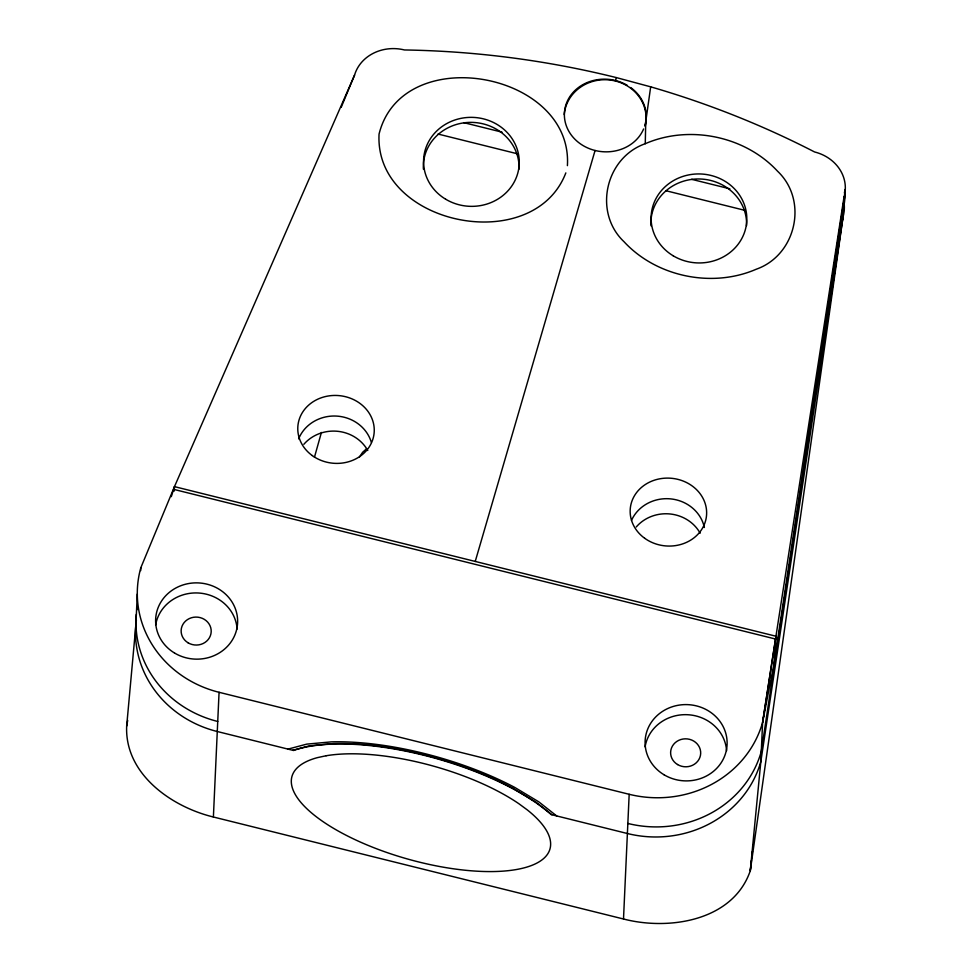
<?xml version="1.0" encoding="UTF-8"?>
<svg xmlns="http://www.w3.org/2000/svg" width="972" height="972" viewBox="0 0 972 972"><rect width="100%" height="100%" fill="white"/><g stroke="black" fill="none" stroke-linecap="round" stroke-linejoin="round"><path stroke-width="1.46" d="M645.262 143.698C689.197 124.61 744.941 135.946 777.527 171.181C808.522 200.426 796.25 255.138 756.289 269.208C712.355 288.295 656.61 276.959 624.024 241.724C593.029 212.479 605.301 157.768 645.262 143.698L645.748 121.646L650.681 86.836L616.333 77.59A834.96 740.239 5.4 0 0 404.461 49.961A41.018 36.365 5.4 0 0 354.549 75.136L174.474 486.632L171.291 496.656M135.959 623.21L137.295 594.038M140.697 570.625L140.831 567.709L174.474 486.632L775.996 636.235L773.87 668.129M844.267 204.606A41.018 38.139 2.6 0 1 843.04 216.975L750.275 870.803C733.07 920.946 668.894 930.812 623.502 919.002L213.39 817.002L219.065 692.295A109.386 101.708 2.6 0 1 140.831 567.709M615.458 81.016L616.333 77.59M623.502 919.002L629.176 794.294A109.386 101.708 2.6 0 0 762.607 722.354L774.101 663.098L843.732 201.884A41.018 38.139 2.6 0 0 844.947 189.516M775.996 636.235L762.607 722.354L760.833 761.574L750.275 870.803L751.453 860.256M213.39 817.002C171.376 806.821 124.586 773.979 126.664 726.108L136.347 619.99A109.386 101.708 2.6 0 0 217.278 731.515L293.556 750.493A156.358 56.255 15.7 0 1 551.112 814.548L627.39 833.514A109.386 101.708 2.6 0 0 760.833 761.574L843.04 216.975L844.036 196.879A41.018 36.365 5.4 0 0 814.572 151.96A834.96 740.239 5.4 0 0 650.681 86.836M174.158 491.115L174.474 486.632M567.405 165.641C573.067 71.782 402.214 40.703 379.056 134.087C374.196 225.273 533.349 257.434 565.838 172.895M751.781 857.255L752.449 851.229M752.79 848.216L753.118 845.203M762.607 722.354L844.036 196.879M126.664 726.108L127.709 720.422M841.29 225.905L843.04 216.975M644.898 125.352L645.748 121.646M314.454 457.241L321.416 432.467M475.235 561.439L595.071 150.49M341.184 107.345L354.549 75.136M359.446 457.022L362.605 452.308L366.432 448.894M292.669 750.263L309.29 745.876L333.384 743.58A156.686 56.376 15.7 0 1 512.827 788.195M288.004 749.108L306.751 744.127L331.391 741.867A161.352 58.053 15.7 0 1 514.905 787.502L538.78 801.839L556.664 815.921M463.802 122.654L502.026 132.156M691.639 179.322L729.863 188.823M438.02 134.039L517.396 153.783M665.856 190.706L745.232 210.438M173.672 489.353L775.194 638.956M219.065 692.295L629.176 794.294M512.803 788.207L536.131 802.301L551.999 814.767M627.851 823.454A109.386 101.708 2.6 0 0 761.283 751.514L843.502 206.915A41.018 38.139 2.6 0 0 844.437 192.067M423.415 169.213A47.859 44.493 2.6 0 1 470.861 122.375A47.859 44.493 2.6 0 1 518.987 169.213M217.74 721.467A109.386 101.708 2.6 0 1 136.323 614.34M136.809 609.93A109.386 101.708 2.6 0 1 137.246 607.002M650.961 225.808A47.859 44.493 2.6 0 1 698.406 178.97A47.859 44.493 2.6 0 1 746.532 225.796M303.859 444.301A38.285 35.6 2.6 0 1 367.768 450.534M636.247 526.97A38.285 35.6 2.6 0 1 700.156 533.203M643.61 128.96A40.946 36.304 5.4 0 1 588.352 148.242A40.946 36.304 5.4 0 1 569.3 97.479A40.946 36.304 5.4 0 1 627.219 85.281M630.707 87.553A40.946 36.304 5.4 0 1 646.149 117.867M564.222 114.55A41.018 38.139 2.6 0 1 611.254 80.19A41.018 38.139 2.6 0 1 645.129 126.445M631.508 520.372A38.285 35.6 2.6 0 1 670.595 498.879A38.285 35.6 2.6 0 1 704.372 527.492M298.635 438.858A38.285 35.6 2.6 0 1 336.203 416.065A38.285 35.6 2.6 0 1 371.365 442.394M155.617 625.105A41.018 38.139 2.6 0 1 198.045 592.981A41.018 38.139 2.6 0 1 237.107 629.066M645.104 746.848A41.018 38.139 2.6 0 1 687.532 714.712A41.018 38.139 2.6 0 1 726.594 750.809M326.118 755.754L317.394 757.638A134.002 48.211 15.7 0 0 332.546 827.731A134.002 48.211 15.7 0 0 506.048 870.888A134.002 48.211 15.7 0 0 527.164 809.81L518.805 803.674A134.002 48.211 15.7 0 0 326.118 755.754M644.618 538.221A38.285 33.947 5.4 0 0 706.231 517.833A38.285 33.947 5.4 0 0 654.338 480.204A38.285 33.947 5.4 0 0 644.618 538.221M312.231 455.552A38.285 33.947 5.4 0 0 373.843 435.164A38.285 33.947 5.4 0 0 321.963 397.536A38.285 33.947 5.4 0 0 312.231 455.552M673.159 255.77A47.859 44.493 2.6 0 0 746.763 220.766A47.859 44.493 2.6 0 0 676.949 178.787A47.859 44.493 2.6 0 0 673.159 255.77M445.613 199.175A47.859 44.493 2.6 0 0 519.218 164.183A47.859 44.493 2.6 0 0 449.404 122.205A47.859 44.493 2.6 0 0 445.613 199.175M677.545 764.539A15.042 13.985 2.6 0 0 700.678 753.543A15.042 13.985 2.6 0 0 678.735 740.348A15.042 13.985 2.6 0 0 677.545 764.539M188.058 642.796A15.042 13.985 2.6 0 0 211.191 631.8A15.042 13.985 2.6 0 0 189.248 618.605A15.042 13.985 2.6 0 0 188.058 642.796M174.51 653.002A41.018 38.139 2.6 0 0 237.593 623.003A41.018 38.139 2.6 0 0 177.755 587.027A41.018 38.139 2.6 0 0 174.51 653.002M663.998 774.745A41.018 38.139 2.6 0 0 727.08 744.746A41.018 38.139 2.6 0 0 667.242 708.758A41.018 38.139 2.6 0 0 663.998 774.745"/></g></svg>
